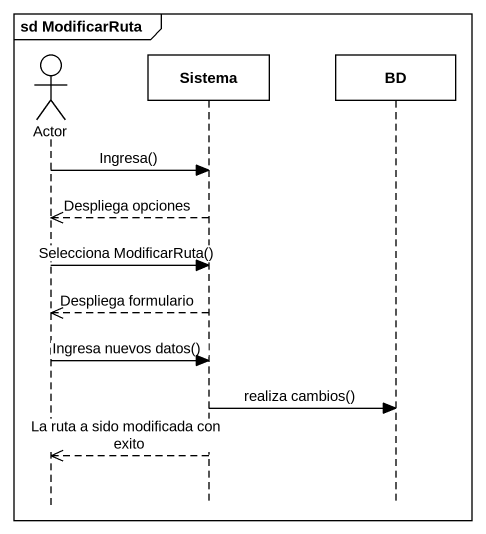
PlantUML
@startuml
mainframe sd ModificarRuta
hide footbox
actor "Actor" as Actor_
participant Sistema
participant BD

Actor_ -> Sistema : Ingresa()
Sistema -->> Actor_ : Despliega opciones
Actor_ -> Sistema : Selecciona ModificarRuta()
Sistema -->> Actor_ : Despliega formulario
Actor_ -> Sistema : Ingresa nuevos datos()
Sistema -> BD : realiza cambios()
Sistema -->> Actor_ : La ruta a sido modificada con exito
@enduml
